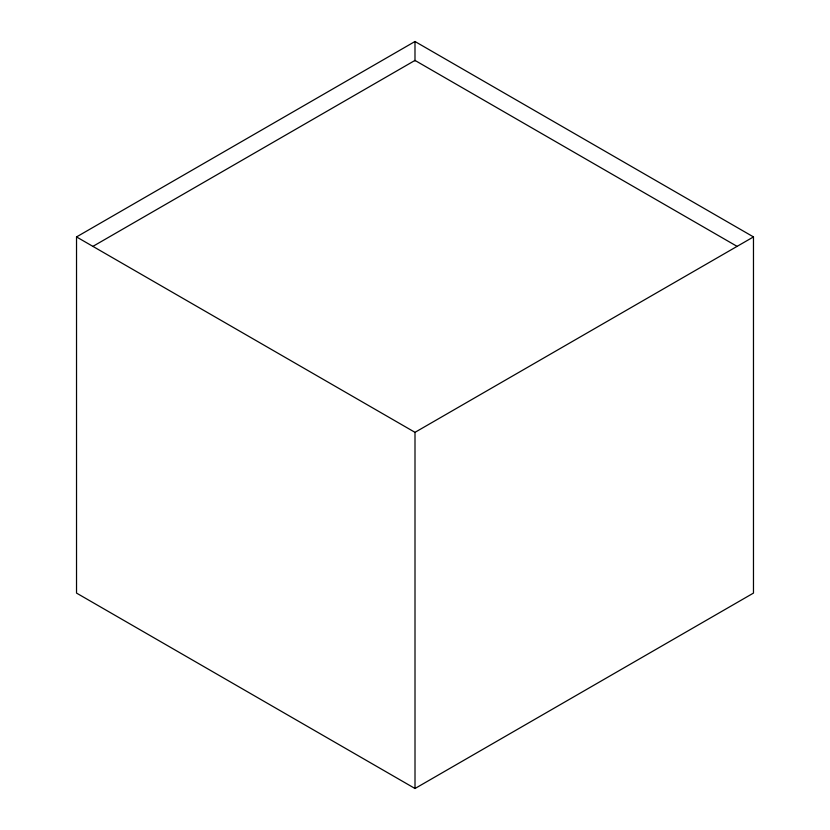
<?xml version="1.0" encoding="UTF-8"?>
<svg xmlns="http://www.w3.org/2000/svg" width="830" height="830" viewBox="0 0 830 830"><rect width="100%" height="100%" fill="white"/><g stroke="black" fill="none" stroke-linecap="round" stroke-linejoin="round"><path stroke-width="1.25" d="M76.526 236.924L414.99 41.5L753.474 236.913L753.474 593.087L415.01 788.5L76.526 593.087L76.526 236.924L415 432.337L753.474 236.913M92.908 246.375L414.99 60.414L737.092 246.375M414.99 41.5L414.99 60.932M415 432.326L415.01 788.5"/></g></svg>
